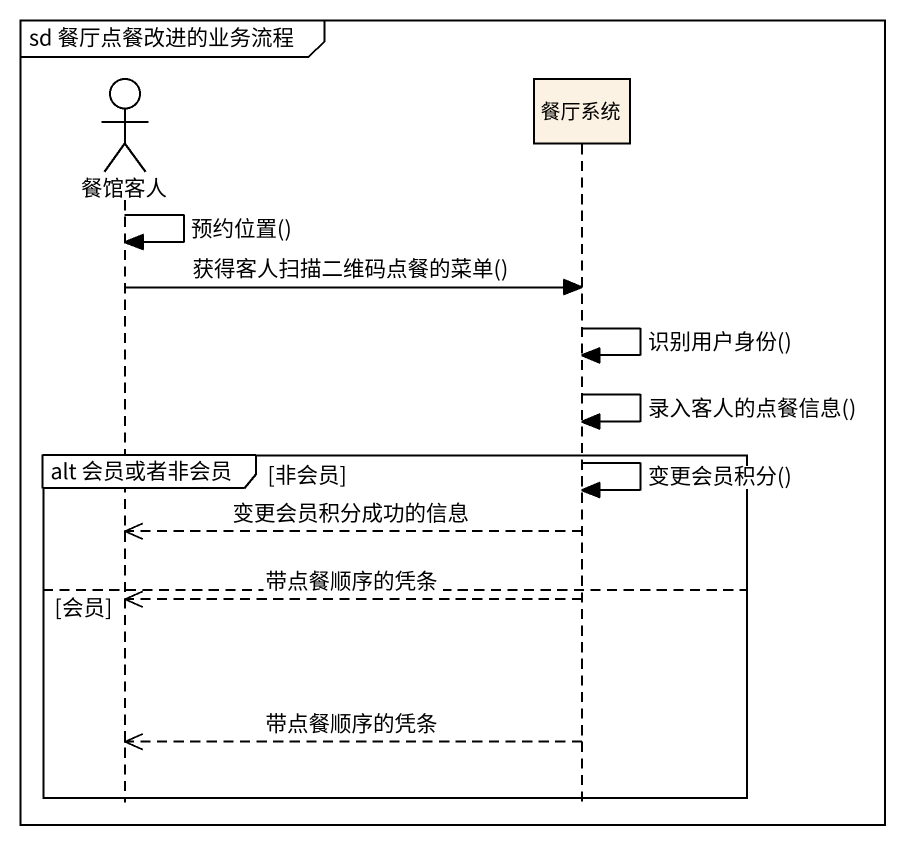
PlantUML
@startuml
mainframe sd 餐厅点餐改进的业务流程
hide footbox
actor 餐馆客人
participant 餐厅系统

餐馆客人 -> 餐馆客人 : 预约位置()
餐馆客人 -> 餐厅系统 : 获得客人扫描二维码点餐的菜单()
餐厅系统 -> 餐厅系统 : 识别用户身份()
餐厅系统 -> 餐厅系统 : 录入客人的点餐信息()
group alt 会员或者非会员 [非会员]
  餐厅系统 -> 餐厅系统 : 变更会员积分()
  餐厅系统 -->> 餐馆客人 : 变更会员积分成功的信息
else 会员
  餐厅系统 -->> 餐馆客人 : 带点餐顺序的凭条
  餐厅系统 -->> 餐馆客人 : 带点餐顺序的凭条
end
@enduml
